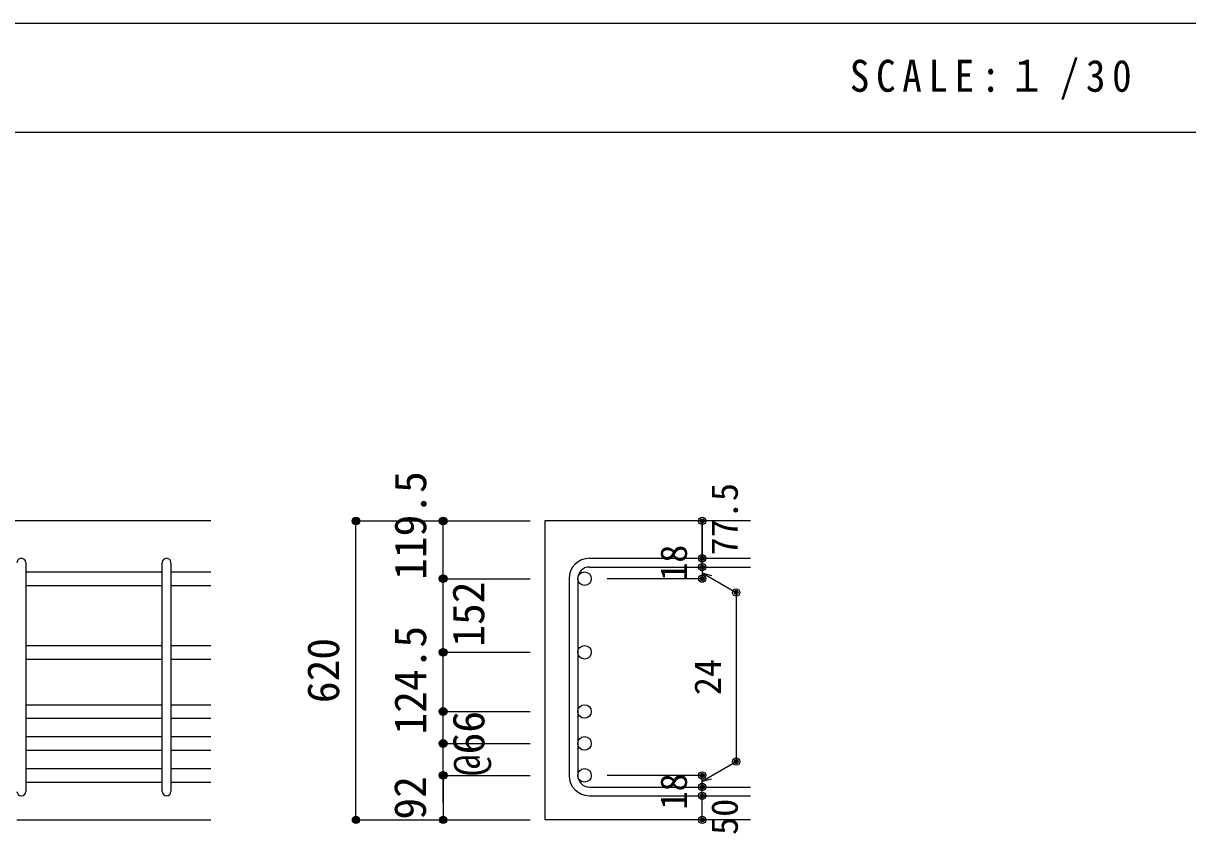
# Model space of a CAD drawing. Units: millimetres at full size, sheet at 1:30; details may follow other scales. Extents: x -5973 to 5954, y -4195 to 4201.
# Drawn here: x 1215 to 3620, y 2527 to 4201 of the extents above; entities that cross this region are included whole.
import ezdxf
from ezdxf.enums import TextEntityAlignment as Align

# ---------------------------------------------------------------- set-up
doc = ezdxf.new("R2010")
doc.units = ezdxf.units.MM
doc.header["$LTSCALE"] = 30
doc.header["$PDMODE"] = 32
doc.header["$PDSIZE"] = 15
for name, color, linetype in [('0-1_躯体線', 2, 'Continuous'), ('0-5_基礎梁筋', 7, 'Continuous'), ('0-6_スタラップ筋', 7, 'Continuous'), ('0-D_寸法', 4, 'Continuous'), ('6-7_文字', 7, 'Continuous'), ('F-0_枠', 6, 'Continuous')]:
    doc.layers.add(name, color=color, linetype=linetype)
doc.styles.add('ＭＳ ゴシック', font='')
doc.styles.get('ＭＳ ゴシック').set_extended_font_data('MS Gothic')

msp = doc.modelspace()

# ---------------------------------------------------------------- linework, layer by layer
at = {"layer": '0-1_躯体線'}
for p, q in [((1602.44, 3173.3), (-97.56, 3173.3)), ((2717.44, 3173.3), (2292.44, 3173.3)), ((2292.44, 3173.3), (2292.44, 2555.8)), ((1202.44, 2555.8), (1602.44, 2555.8)), ((2717.44, 2555.8), (2292.44, 2555.8))]:
    msp.add_line(p, q, dxfattribs=at)
at = {"layer": '0-5_基礎梁筋'}
for p, q in [((1220.44, 3068.1), (1502.44, 3068.1)), ((1520.44, 3068.1), (1602.44, 3068.1)), ((1220.44, 3040.1), (1502.44, 3040.1)), ((1520.44, 3040.1), (1602.44, 3040.1)), ((1220.44, 2916.1), (1502.44, 2916.1)), ((1520.44, 2916.1), (1602.44, 2916.1)), ((1220.44, 2888.1), (1502.44, 2888.1)), ((1520.44, 2888.1), (1602.44, 2888.1)), ((1220.44, 2793.8), (1502.44, 2793.8)), ((1520.44, 2793.8), (1602.44, 2793.8)), ((1220.44, 2765.8), (1502.44, 2765.8)), ((1520.44, 2765.8), (1602.44, 2765.8)), ((1220.44, 2727.8), (1502.44, 2727.8)), ((1520.44, 2727.8), (1602.44, 2727.8)), ((1220.44, 2699.8), (1502.44, 2699.8)), ((1520.44, 2699.8), (1602.44, 2699.8)), ((1220.44, 2661.8), (1502.44, 2661.8)), ((1520.44, 2661.8), (1602.44, 2661.8)), ((1220.44, 2633.8), (1502.44, 2633.8)), ((1520.44, 2633.8), (1602.44, 2633.8))]:
    msp.add_line(p, q, dxfattribs=at)
at = {"layer": '0-5_基礎梁筋', "color": 3}
for centre in [(2374.44, 3054.1), (2374.44, 2902.1), (2374.44, 2779.8), (2374.44, 2713.8), (2374.44, 2647.8)]:
    msp.add_circle(centre, 14, dxfattribs=at)
at = {"layer": '0-6_スタラップ筋'}
for p, q in [((1220.44, 3087.1), (1220.44, 2614.8)), ((1502.44, 2614.8), (1502.44, 3087.1)), ((1520.44, 3087.1), (1520.44, 2614.8)), ((2384.44, 3096.1), (2717.44, 3096.1)), ((2384.44, 3078.1), (2717.44, 3078.1)), ((2342.44, 3054.1), (2342.44, 2647.8)), ((2360.44, 3054.1), (2360.44, 2647.8)), ((2384.44, 2623.8), (2717.44, 2623.8)), ((2384.44, 2605.8), (2717.44, 2605.8))]:
    msp.add_line(p, q, dxfattribs=at)
for centre, radius, start, end in [((1211.44, 3087.1), 9, 0, 180), ((1511.44, 3087.1), 9, 0, 180), ((2384.44, 3054.1), 42, 90, 180), ((2384.44, 3054.1), 24, 90, 180), ((2384.44, 2647.8), 42, 180, 270), ((2384.44, 2647.8), 24, 180, 270), ((1211.44, 2614.8), 9, 180, 0), ((1511.44, 2614.8), 9, 180, 0)]:
    msp.add_arc(centre, radius, start, end, dxfattribs=at)
at = {"layer": '0-D_寸法'}
for p, q in [((1902.44, 3173.3), (2082.44, 3173.3)), ((1902.44, 3173.3), (2082.44, 3173.3)), ((1902.44, 2555.8), (1902.44, 3173.3)), ((2082.44, 3173.3), (2262.44, 3173.3)), ((2082.44, 3173.3), (2262.44, 3173.3)), ((2082.44, 3054.1), (2082.44, 3173.3)), ((2617.44, 3096.1), (2617.44, 3173.3)), ((2617.44, 3173.3), (2617.44, 3096.1)), ((2617.44, 3078.1), (2617.44, 3096.1)), ((2617.44, 3078.1), (2617.44, 3054.1)), ((2082.44, 3054.1), (2262.44, 3054.1)), ((2082.44, 3054.1), (2262.44, 3054.1)), ((2082.44, 2910.3), (2082.44, 3054.1)), ((2617.44, 3054.1), (2421.35, 3054.1)), ((2617.44, 3066.1), (2687.5, 3025.65)), ((2617.44, 3066.1), (2636.76, 3060.93)), ((2687.5, 3025.65), (2687.5, 2676.25)), ((2082.44, 2647.8), (2082.44, 2910.3)), ((2082.44, 2902.1), (2262.44, 2902.1)), ((2082.44, 2902.1), (2262.44, 2902.1)), ((2082.44, 2779.8), (2262.44, 2779.8)), ((2082.44, 2713.8), (2262.44, 2713.8)), ((2617.44, 2635.8), (2687.5, 2676.25)), ((2082.44, 2647.8), (2262.44, 2647.8)), ((2082.44, 2591.83), (2082.44, 2647.8)), ((2617.44, 2647.8), (2421.35, 2647.8)), ((2617.44, 2623.8), (2617.44, 2647.8)), ((2082.44, 2641.8), (2082.44, 2555.8)), ((2617.44, 2635.8), (2636.76, 2640.98)), ((2617.44, 2605.8), (2617.44, 2623.8)), ((2617.44, 2555.8), (2617.44, 2605.8)), ((1902.44, 2555.8), (2082.44, 2555.8)), ((2082.44, 2555.8), (2262.44, 2555.8))]:
    msp.add_line(p, q, dxfattribs=at)
for centre, radius in [((1902.44, 3173.3), 8), ((1902.44, 3173.3), 7.2), ((1902.44, 3173.3), 6.4), ((1902.44, 3173.3), 5.6), ((1902.44, 3173.3), 4.8), ((1902.44, 3173.3), 4), ((1902.44, 3173.3), 3.2), ((1902.44, 3173.3), 2.4), ((1902.44, 3173.3), 1.6), ((1902.44, 3173.3), 0.8), ((2082.44, 3173.3), 8), ((2082.44, 3173.3), 7.2), ((2082.44, 3173.3), 6.4), ((2082.44, 3173.3), 5.6), ((2082.44, 3173.3), 4.8), ((2082.44, 3173.3), 4), ((2082.44, 3173.3), 3.2), ((2082.44, 3173.3), 2.4), ((2082.44, 3173.3), 1.6), ((2082.44, 3173.3), 0.8), ((2617.44, 3173.3), 4), ((2617.44, 3173.3), 3.6), ((2617.44, 3173.3), 3.2), ((2617.44, 3173.3), 2.8), ((2617.44, 3173.3), 2.4), ((2617.44, 3173.3), 2), ((2617.44, 3173.3), 1.6), ((2617.44, 3173.3), 1.2), ((2617.44, 3173.3), 0.8), ((2617.44, 3173.3), 0.4), ((2617.44, 3096.1), 4), ((2617.44, 3078.1), 4), ((2617.44, 3096.1), 3.6), ((2617.44, 3078.1), 3.6), ((2617.44, 3096.1), 3.2), ((2617.44, 3078.1), 3.2), ((2617.44, 3096.1), 2.8), ((2617.44, 3078.1), 2.8), ((2617.44, 3096.1), 2.4), ((2617.44, 3078.1), 2.4), ((2617.44, 3096.1), 2), ((2617.44, 3078.1), 2), ((2617.44, 3096.1), 1.6), ((2617.44, 3078.1), 1.6), ((2617.44, 3096.1), 1.2), ((2617.44, 3078.1), 1.2), ((2617.44, 3096.1), 0.8), ((2617.44, 3078.1), 0.8), ((2617.44, 3096.1), 0.4), ((2617.44, 3078.1), 0.4), ((2082.44, 3054.1), 8), ((2082.44, 3054.1), 7.2), ((2082.44, 3054.1), 6.4), ((2082.44, 3054.1), 5.6), ((2082.44, 3054.1), 4.8), ((2082.44, 3054.1), 4), ((2082.44, 3054.1), 3.2), ((2082.44, 3054.1), 2.4), ((2082.44, 3054.1), 1.6), ((2082.44, 3054.1), 0.8), ((2617.44, 3054.1), 4), ((2617.44, 3054.1), 3.6), ((2617.44, 3054.1), 3.2), ((2617.44, 3054.1), 2.8), ((2617.44, 3054.1), 2.4), ((2617.44, 3054.1), 2), ((2617.44, 3054.1), 1.6), ((2617.44, 3054.1), 1.2), ((2617.44, 3054.1), 0.8), ((2617.44, 3054.1), 0.4), ((2687.5, 3025.65), 4), ((2687.5, 3025.65), 3.6), ((2687.5, 3025.65), 3.2), ((2687.5, 3025.65), 2.8), ((2687.5, 3025.65), 2.4), ((2687.5, 3025.65), 2), ((2687.5, 3025.65), 1.6), ((2687.5, 3025.65), 1.2), ((2687.5, 3025.65), 0.8), ((2687.5, 3025.65), 0.4), ((2082.44, 2902.1), 8), ((2082.44, 2902.1), 7.2), ((2082.44, 2902.1), 6.4), ((2082.44, 2902.1), 5.6), ((2082.44, 2902.1), 4.8), ((2082.44, 2902.1), 4), ((2082.44, 2902.1), 3.2), ((2082.44, 2902.1), 2.4), ((2082.44, 2902.1), 1.6), ((2082.44, 2902.1), 0.8), ((2082.44, 2779.8), 8), ((2082.44, 2779.8), 7.2), ((2082.44, 2779.8), 6.4), ((2082.44, 2779.8), 5.6), ((2082.44, 2779.8), 4.8), ((2082.44, 2779.8), 4), ((2082.44, 2779.8), 3.2), ((2082.44, 2779.8), 2.4), ((2082.44, 2779.8), 1.6), ((2082.44, 2779.8), 0.8), ((2082.44, 2713.8), 8), ((2082.44, 2713.8), 7.2), ((2082.44, 2713.8), 6.4), ((2082.44, 2713.8), 5.6), ((2082.44, 2713.8), 4.8), ((2082.44, 2713.8), 4), ((2082.44, 2713.8), 3.2), ((2082.44, 2713.8), 2.4), ((2082.44, 2713.8), 1.6), ((2082.44, 2713.8), 0.8), ((2687.5, 2676.25), 4), ((2687.5, 2676.25), 3.6), ((2687.5, 2676.25), 3.2), ((2687.5, 2676.25), 2.8), ((2687.5, 2676.25), 2.4), ((2687.5, 2676.25), 2), ((2687.5, 2676.25), 1.6), ((2687.5, 2676.25), 1.2), ((2687.5, 2676.25), 0.8), ((2687.5, 2676.25), 0.4), ((2082.44, 2647.8), 8), ((2082.44, 2647.8), 7.2), ((2082.44, 2647.8), 6.4), ((2082.44, 2647.8), 5.6), ((2082.44, 2647.8), 4.8), ((2082.44, 2647.8), 4), ((2082.44, 2647.8), 3.2), ((2082.44, 2647.8), 2.4), ((2082.44, 2647.8), 1.6), ((2082.44, 2647.8), 0.8), ((2617.44, 2647.8), 4), ((2617.44, 2647.8), 3.6), ((2617.44, 2647.8), 3.2), ((2617.44, 2647.8), 2.8), ((2617.44, 2647.8), 2.4), ((2617.44, 2647.8), 2), ((2617.44, 2647.8), 1.6), ((2617.44, 2647.8), 1.2), ((2617.44, 2647.8), 0.8), ((2617.44, 2647.8), 0.4), ((2617.44, 2623.8), 4), ((2617.44, 2623.8), 3.6), ((2617.44, 2623.8), 3.2), ((2617.44, 2623.8), 2.8), ((2617.44, 2623.8), 2.4), ((2617.44, 2623.8), 2), ((2617.44, 2623.8), 1.6), ((2617.44, 2623.8), 1.2), ((2617.44, 2623.8), 0.8), ((2617.44, 2623.8), 0.4), ((2617.44, 2605.8), 4), ((2617.44, 2605.8), 3.6), ((2617.44, 2605.8), 3.2), ((2617.44, 2605.8), 2.8), ((2617.44, 2605.8), 2.4), ((2617.44, 2605.8), 2), ((2617.44, 2605.8), 1.6), ((2617.44, 2605.8), 1.2), ((2617.44, 2605.8), 0.8), ((2617.44, 2605.8), 0.4), ((1902.44, 2555.8), 7.2), ((1902.44, 2555.8), 6.4), ((1902.44, 2555.8), 5.6), ((1902.44, 2555.8), 4.8), ((1902.44, 2555.8), 4), ((1902.44, 2555.8), 3.2), ((1902.44, 2555.8), 2.4), ((1902.44, 2555.8), 1.6), ((1902.44, 2555.8), 0.8), ((2082.44, 2555.8), 7.2), ((2082.44, 2555.8), 6.4), ((2082.44, 2555.8), 5.6), ((2082.44, 2555.8), 4.8), ((2082.44, 2555.8), 4), ((2082.44, 2555.8), 3.2), ((2082.44, 2555.8), 2.4), ((2082.44, 2555.8), 1.6), ((2082.44, 2555.8), 0.8), ((2617.44, 2555.8), 4), ((2617.44, 2555.8), 3.6), ((2617.44, 2555.8), 3.2), ((2617.44, 2555.8), 2.8), ((2617.44, 2555.8), 2.4), ((2617.44, 2555.8), 2), ((2617.44, 2555.8), 1.6), ((2617.44, 2555.8), 1.2), ((2617.44, 2555.8), 0.8), ((2617.44, 2555.8), 0.4)]:
    msp.add_circle(centre, radius, dxfattribs=at)
at = {"layer": '0-D_寸法', "color": 7}
for p in [(1902.44, 3173.3), (1902.44, 3173.3), (2082.44, 3173.3), (2617.44, 3173.3), (2617.44, 3096.1), (2617.44, 3078.1), (2082.44, 3054.1), (2617.44, 3054.1), (2687.5, 3025.65), (2082.44, 2902.1), (2082.44, 2902.1), (2082.44, 2779.8), (2082.44, 2779.8), (2082.44, 2713.8), (2082.44, 2713.8), (2687.5, 2676.25), (2082.44, 2647.8), (2082.44, 2647.8), (2617.44, 2647.8), (2617.44, 2647.8), (2617.44, 2623.8), (2617.44, 2605.8), (1902.44, 2555.8), (2082.44, 2555.8), (2617.44, 2555.8)]:
    msp.add_point(p, dxfattribs=at)
at = {"layer": 'F-0_枠'}
msp.add_line((-5972.88, 4201.15), (5954.1, 4201.15), dxfattribs=at)
at = {"layer": 'F-0_枠', "color": 2}
msp.add_line((-5972.88, 3976.15), (3723.6, 3976.15), dxfattribs=at)

# ---------------------------------------------------------------- texts
at = {"layer": '0-D_寸法', "style": 'ＭＳ ゴシック'}
for s, height, p in [('119.5', 65.98, (2067.32, 3051.59)), ('77.5', 54.99, (2707.44, 3102.1)), ('18', 54.99, (2602.44, 3049.6)), ('152', 65.98, (2187.16, 2913.6)), ('124.5', 65.98, (2067.25, 2732.14)), ('620', 65.98, (1887.44, 2797.05)), ('24', 54.99, (2672.5, 2813.45)), ('@66', 65.98, (2187.44, 2646.3)), ('18', 54.99, (2602.44, 2577.3)), ('92', 65.98, (2066.75, 2556.51)), ('50', 54.99, (2707.44, 2524.8))]:
    msp.add_text(s, height=height, rotation=90, dxfattribs=at).set_placement(p, align=Align.BOTTOM_LEFT)
at = {"layer": '6-7_文字', "color": 2, "insert": (2922.26, 4043.65), "char_height": 65.98, "attachment_point": 7, "style": 'ＭＳ ゴシック'}
msp.add_mtext('\\T1.34;\\W0.9;SCALE:１/30', dxfattribs=at)

doc.saveas('drawing.dxf')
